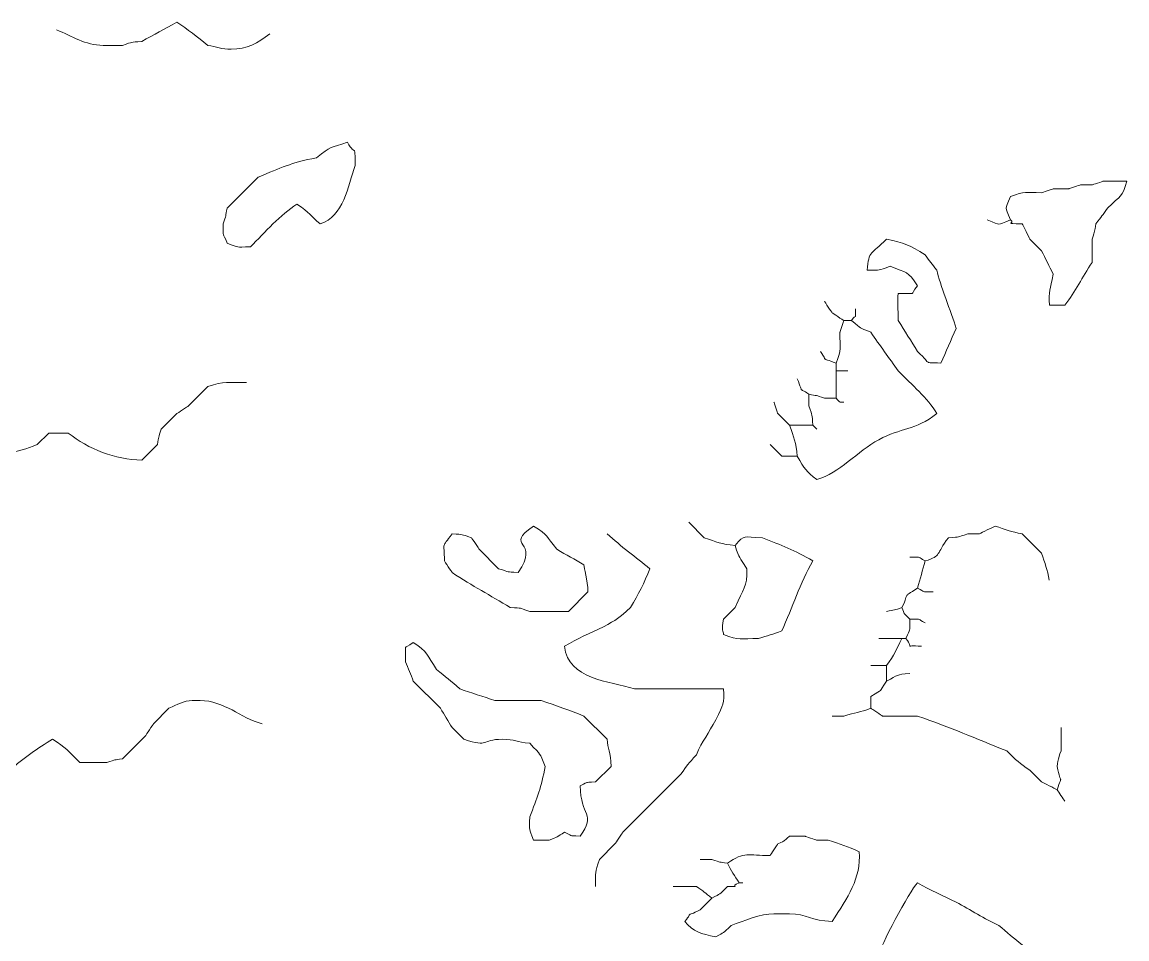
# Model space of a CAD drawing. Header units: centimetres. Extents: x -20.5 to 19.2, y -15.1 to 14.2.
# Drawn here: x -14.817 to -12.404, y -6.712 to -4.708 of the extents above; entities that cross this region are included whole.
import ezdxf

# ---------------------------------------------------------------- set-up
doc = ezdxf.new("R2010")
doc.units = ezdxf.units.CM
doc.header["$MEASUREMENT"] = 0
doc.layers.add('layer 1', color=7, linetype='Continuous')

msp = doc.modelspace()

# ---------------------------------------------------------------- linework, layer by layer
at = {"layer": 'layer 1', "color": 225, "lineweight": 0}
for points, knots in [([(-14.74171, -4.72541), (-14.70803, -4.73891), (-14.67859, -4.75929), (-14.64005, -4.75928), (-14.64005, -4.75928), (-14.64005, -4.75928), (-14.62312, -4.75929), (-14.62312, -4.75929), (-14.62312, -4.75929), (-14.62312, -4.75929), (-14.59771, -4.75929), (-14.59771, -4.75929), (-14.59771, -4.75929), (-14.57283, -4.75105), (-14.58212, -4.75286), (-14.55534, -4.75082), (-14.55534, -4.75082), (-14.52909, -4.73509), (-14.50538, -4.72419), (-14.47913, -4.70846), (-14.47913, -4.70846), (-14.45554, -4.7244), (-14.43406, -4.74087), (-14.41135, -4.75928), (-14.41135, -4.75928), (-14.39258, -4.76283), (-14.38085, -4.76775), (-14.36053, -4.76776), (-14.36053, -4.76776), (-14.32465, -4.76775), (-14.30299, -4.75532), (-14.27582, -4.73387)], [0, 0, 0, 0, 0.1111111, 0.1111111, 0.1111111, 0.1111111, 0.2222222, 0.2222222, 0.2222222, 0.2222222, 0.3333333, 0.3333333, 0.3333333, 0.3333333, 0.4444444, 0.4444444, 0.4444444, 0.4444444, 0.5555556, 0.5555556, 0.5555556, 0.5555556, 0.6666667, 0.6666667, 0.6666667, 0.6666667, 0.7777778, 0.7777778, 0.7777778, 0.7777778, 1, 1, 1, 1]), ([(-14.10643, -4.97105), (-14.14403, -4.98352), (-14.14099, -4.97869), (-14.17419, -5.00493), (-14.17419, -5.00493), (-14.23089, -5.01563), (-14.25062, -5.02697), (-14.30124, -5.04727), (-14.30124, -5.04727), (-14.30124, -5.04727), (-14.36901, -5.11503), (-14.36901, -5.11503), (-14.36901, -5.11503), (-14.37282, -5.13324), (-14.37108, -5.12961), (-14.37748, -5.14891), (-14.37748, -5.14891), (-14.37748, -5.18296), (-14.37894, -5.16568), (-14.36901, -5.19126), (-14.36901, -5.19126), (-14.34003, -5.20252), (-14.35301, -5.19973), (-14.31819, -5.19974), (-14.31819, -5.19974), (-14.28602, -5.16757), (-14.25295, -5.12884), (-14.21654, -5.10656), (-14.21654, -5.10656), (-14.18604, -5.12564), (-14.19004, -5.13057), (-14.16573, -5.14891), (-14.16573, -5.14891), (-14.11476, -5.13394), (-14.10513, -5.06709), (-14.08948, -5.02185), (-14.08948, -5.02185), (-14.09062, -4.96923), (-14.08691, -5.00499), (-14.10643, -4.97105)], [0, 0, 0, 0, 0.0909091, 0.0909091, 0.0909091, 0.0909091, 0.1818182, 0.1818182, 0.1818182, 0.1818182, 0.2727273, 0.2727273, 0.2727273, 0.2727273, 0.3636364, 0.3636364, 0.3636364, 0.3636364, 0.4545455, 0.4545455, 0.4545455, 0.4545455, 0.5454545, 0.5454545, 0.5454545, 0.5454545, 0.6363636, 0.6363636, 0.6363636, 0.6363636, 0.7272727, 0.7272727, 0.7272727, 0.7272727, 0.8181818, 0.8181818, 0.8181818, 0.8181818, 1, 1, 1, 1]), ([(-12.65798, -5.14046), (-12.67092, -5.10711), (-12.67092, -5.12299), (-12.65799, -5.08964), (-12.65799, -5.08964), (-12.62555, -5.07706), (-12.62689, -5.08117), (-12.59023, -5.08118), (-12.59023, -5.08118), (-12.58972, -5.08098), (-12.56621, -5.07321), (-12.56481, -5.0727), (-12.56481, -5.0727), (-12.56481, -5.0727), (-12.53092, -5.07271), (-12.53092, -5.07271), (-12.53092, -5.07271), (-12.53042, -5.07251), (-12.50693, -5.06474), (-12.5055, -5.06424), (-12.5055, -5.06424), (-12.5055, -5.06424), (-12.48011, -5.06423), (-12.48011, -5.06423), (-12.48011, -5.06423), (-12.4796, -5.06402), (-12.45613, -5.05629), (-12.4547, -5.05577), (-12.4547, -5.05577), (-12.4547, -5.05577), (-12.40436, -5.05576), (-12.40389, -5.05576), (-12.40389, -5.05576), (-12.41463, -5.09311), (-12.41647, -5.0853), (-12.44622, -5.11505), (-12.44622, -5.11505), (-12.45659, -5.13054), (-12.4596, -5.1337), (-12.47164, -5.14892), (-12.47164, -5.14892), (-12.47538, -5.16828), (-12.47262, -5.162), (-12.48011, -5.18281), (-12.48011, -5.18281), (-12.48011, -5.18281), (-12.48012, -5.23362), (-12.48012, -5.23362), (-12.48012, -5.23362), (-12.5013, -5.26603), (-12.51592, -5.29705), (-12.53941, -5.3268), (-12.53941, -5.3268), (-12.53941, -5.3268), (-12.57328, -5.32681), (-12.57328, -5.32681), (-12.57328, -5.32681), (-12.57534, -5.29466), (-12.57155, -5.29477), (-12.56482, -5.25904), (-12.56482, -5.25904), (-12.57343, -5.24225), (-12.58194, -5.22523), (-12.59023, -5.20823), (-12.59023, -5.20823), (-12.59023, -5.20823), (-12.61563, -5.18281), (-12.61563, -5.18281), (-12.61563, -5.18281), (-12.61822, -5.17737), (-12.63034, -5.15411), (-12.63257, -5.14892), (-12.63257, -5.14892), (-12.6758, -5.14892), (-12.64661, -5.14904), (-12.65798, -5.14046), (-12.65798, -5.14046), (-12.69133, -5.15341), (-12.67543, -5.1534), (-12.7088, -5.14045)], [0, 0, 0, 0, 0.047619, 0.047619, 0.047619, 0.047619, 0.0952381, 0.0952381, 0.0952381, 0.0952381, 0.1428571, 0.1428571, 0.1428571, 0.1428571, 0.1904762, 0.1904762, 0.1904762, 0.1904762, 0.2380952, 0.2380952, 0.2380952, 0.2380952, 0.2857143, 0.2857143, 0.2857143, 0.2857143, 0.3333333, 0.3333333, 0.3333333, 0.3333333, 0.3809524, 0.3809524, 0.3809524, 0.3809524, 0.4285714, 0.4285714, 0.4285714, 0.4285714, 0.4761905, 0.4761905, 0.4761905, 0.4761905, 0.5238095, 0.5238095, 0.5238095, 0.5238095, 0.5714286, 0.5714286, 0.5714286, 0.5714286, 0.6190476, 0.6190476, 0.6190476, 0.6190476, 0.6666667, 0.6666667, 0.6666667, 0.6666667, 0.7142857, 0.7142857, 0.7142857, 0.7142857, 0.7619048, 0.7619048, 0.7619048, 0.7619048, 0.8095238, 0.8095238, 0.8095238, 0.8095238, 0.8571429, 0.8571429, 0.8571429, 0.8571429, 0.9047619, 0.9047619, 0.9047619, 0.9047619, 1, 1, 1, 1]), ([(-12.81895, -5.25058), (-12.83098, -5.23535), (-12.83401, -5.23217), (-12.84437, -5.21669), (-12.84437, -5.21669), (-12.87824, -5.1964), (-12.88955, -5.19029), (-12.92905, -5.18282), (-12.92905, -5.18282), (-12.96284, -5.21659), (-12.9671, -5.20679), (-12.97142, -5.25059), (-12.97142, -5.25059), (-12.9381, -5.24989), (-12.9505, -5.25182), (-12.9206, -5.24211), (-12.9206, -5.24211), (-12.88367, -5.25692), (-12.88315, -5.25152), (-12.8613, -5.28446), (-12.8613, -5.28446), (-12.88149, -5.30797), (-12.85713, -5.30038), (-12.90365, -5.30141), (-12.90365, -5.30141), (-12.90473, -5.31836), (-12.90365, -5.33542), (-12.90365, -5.36071), (-12.90365, -5.36071), (-12.88832, -5.38414), (-12.87546, -5.4048), (-12.86131, -5.42846), (-12.86131, -5.42846), (-12.82506, -5.46113), (-12.85317, -5.44967), (-12.81048, -5.45388), (-12.81048, -5.45388), (-12.7986, -5.4283), (-12.78849, -5.40321), (-12.7766, -5.37764), (-12.7766, -5.37764), (-12.78778, -5.3432), (-12.81282, -5.27978), (-12.81895, -5.25058)], [0, 0, 0, 0, 0.0833333, 0.0833333, 0.0833333, 0.0833333, 0.1666667, 0.1666667, 0.1666667, 0.1666667, 0.25, 0.25, 0.25, 0.25, 0.3333333, 0.3333333, 0.3333333, 0.3333333, 0.4166667, 0.4166667, 0.4166667, 0.4166667, 0.5, 0.5, 0.5, 0.5, 0.5833333, 0.5833333, 0.5833333, 0.5833333, 0.6666667, 0.6666667, 0.6666667, 0.6666667, 0.75, 0.75, 0.75, 0.75, 0.8333333, 0.8333333, 0.8333333, 0.8333333, 1, 1, 1, 1]), ([(-13.06456, -5.31834), (-13.06366, -5.31996), (-13.0485, -5.34214), (-13.04763, -5.34375), (-13.04763, -5.34375), (-13.04662, -5.34425), (-13.02366, -5.35976), (-13.02222, -5.36069)], [0, 0, 0, 0, 0.3333333, 0.3333333, 0.3333333, 0.3333333, 1, 1, 1, 1]), ([(-13.01373, -5.4708), (-13.01373, -5.4708), (-13.03914, -5.47081), (-13.03914, -5.47081), (-13.03914, -5.47081), (-13.03914, -5.47081), (-13.03914, -5.45387), (-13.03914, -5.45387), (-13.03914, -5.45387), (-13.02656, -5.42145), (-13.03068, -5.42279), (-13.03067, -5.38611), (-13.03067, -5.38611), (-13.03047, -5.38561), (-13.02272, -5.36211), (-13.02221, -5.36069), (-13.02221, -5.36069), (-13.02221, -5.36069), (-13.00527, -5.36069), (-13.00527, -5.36069), (-13.00527, -5.36069), (-12.99432, -5.34313), (-12.9968, -5.36368), (-12.9968, -5.33528)], [0, 0, 0, 0, 0.1428571, 0.1428571, 0.1428571, 0.1428571, 0.2857143, 0.2857143, 0.2857143, 0.2857143, 0.4285714, 0.4285714, 0.4285714, 0.4285714, 0.5714286, 0.5714286, 0.5714286, 0.5714286, 0.7142857, 0.7142857, 0.7142857, 0.7142857, 1, 1, 1, 1]), ([(-13.00523, -5.36069), (-12.97971, -5.38127), (-12.99243, -5.37397), (-12.96287, -5.38611), (-12.96287, -5.38611), (-12.94385, -5.4152), (-12.923, -5.44205), (-12.90357, -5.4708), (-12.90357, -5.4708), (-12.8727, -5.50167), (-12.8402, -5.52912), (-12.81886, -5.56398), (-12.81886, -5.56398), (-12.86696, -5.60194), (-12.89719, -5.59395), (-12.94593, -5.62089), (-12.94593, -5.62089), (-12.99219, -5.64646), (-13.03159, -5.69364), (-13.08144, -5.70798), (-13.08144, -5.70798), (-13.10497, -5.69023), (-13.1073, -5.6851), (-13.1238, -5.65715), (-13.1238, -5.65715), (-13.1262, -5.62586), (-13.13115, -5.6171), (-13.14073, -5.58939), (-13.14073, -5.58939), (-13.14073, -5.58939), (-13.08992, -5.5894), (-13.08992, -5.5894), (-13.08992, -5.5894), (-13.0921, -5.56151), (-13.08971, -5.57309), (-13.09839, -5.54704), (-13.09839, -5.54704), (-13.09839, -5.54704), (-13.09839, -5.52164), (-13.09839, -5.52164), (-13.09839, -5.52164), (-13.0804, -5.5254), (-13.0844, -5.52295), (-13.06452, -5.5301), (-13.06452, -5.5301), (-13.06452, -5.5301), (-13.0391, -5.53011), (-13.0391, -5.53011)], [0, 0, 0, 0, 0.0769231, 0.0769231, 0.0769231, 0.0769231, 0.1538462, 0.1538462, 0.1538462, 0.1538462, 0.2307692, 0.2307692, 0.2307692, 0.2307692, 0.3076923, 0.3076923, 0.3076923, 0.3076923, 0.3846154, 0.3846154, 0.3846154, 0.3846154, 0.4615385, 0.4615385, 0.4615385, 0.4615385, 0.5384615, 0.5384615, 0.5384615, 0.5384615, 0.6153846, 0.6153846, 0.6153846, 0.6153846, 0.6923077, 0.6923077, 0.6923077, 0.6923077, 0.7692308, 0.7692308, 0.7692308, 0.7692308, 0.8461538, 0.8461538, 0.8461538, 0.8461538, 1, 1, 1, 1]), ([(-13.03914, -5.47081), (-13.03914, -5.47081), (-13.03914, -5.53011), (-13.03914, -5.53011), (-13.03914, -5.53011), (-13.02867, -5.54058), (-13.03467, -5.53858), (-13.02221, -5.53858)], [0, 0, 0, 0, 0.3333333, 0.3333333, 0.3333333, 0.3333333, 1, 1, 1, 1]), ([(-15.06356, -5.47927), (-15.02673, -5.48703), (-15.02559, -5.48963), (-14.99579, -5.51315), (-14.99579, -5.51315), (-14.9875, -5.53096), (-14.98036, -5.54663), (-14.97038, -5.56397), (-14.97038, -5.56397), (-14.96785, -5.59692), (-14.96658, -5.595), (-14.95345, -5.62326), (-14.95345, -5.62326), (-14.95244, -5.62386), (-14.92947, -5.63928), (-14.92803, -5.64022), (-14.92803, -5.64022), (-14.89472, -5.64092), (-14.90712, -5.63899), (-14.87721, -5.64867), (-14.87721, -5.64867), (-14.87721, -5.64867), (-14.85181, -5.64868), (-14.85181, -5.64868), (-14.85181, -5.64868), (-14.82569, -5.64867), (-14.80667, -5.63958), (-14.78403, -5.63174), (-14.78403, -5.63174), (-14.78403, -5.63174), (-14.75862, -5.60634), (-14.75862, -5.60634), (-14.75862, -5.60634), (-14.75862, -5.60634), (-14.71627, -5.60632), (-14.71627, -5.60632), (-14.71627, -5.60632), (-14.67153, -5.64163), (-14.61405, -5.66435), (-14.55534, -5.66563), (-14.55534, -5.66563), (-14.55534, -5.66563), (-14.52146, -5.63175), (-14.52146, -5.63175), (-14.52146, -5.63175), (-14.51764, -5.61356), (-14.51939, -5.61719), (-14.51299, -5.59786), (-14.51299, -5.59786), (-14.51299, -5.59786), (-14.47909, -5.56399), (-14.47909, -5.56399), (-14.47909, -5.56399), (-14.47809, -5.56349), (-14.45514, -5.54797), (-14.4537, -5.54706), (-14.4537, -5.54706), (-14.4537, -5.54706), (-14.41135, -5.5047), (-14.41135, -5.5047), (-14.41135, -5.5047), (-14.37483, -5.49287), (-14.36659, -5.49623), (-14.32664, -5.49623)], [0, 0, 0, 0, 0.0588235, 0.0588235, 0.0588235, 0.0588235, 0.1176471, 0.1176471, 0.1176471, 0.1176471, 0.1764706, 0.1764706, 0.1764706, 0.1764706, 0.2352941, 0.2352941, 0.2352941, 0.2352941, 0.2941176, 0.2941176, 0.2941176, 0.2941176, 0.3529412, 0.3529412, 0.3529412, 0.3529412, 0.4117647, 0.4117647, 0.4117647, 0.4117647, 0.4705882, 0.4705882, 0.4705882, 0.4705882, 0.5294118, 0.5294118, 0.5294118, 0.5294118, 0.5882353, 0.5882353, 0.5882353, 0.5882353, 0.6470588, 0.6470588, 0.6470588, 0.6470588, 0.7058824, 0.7058824, 0.7058824, 0.7058824, 0.7647059, 0.7647059, 0.7647059, 0.7647059, 0.8235294, 0.8235294, 0.8235294, 0.8235294, 0.8823529, 0.8823529, 0.8823529, 0.8823529, 1, 1, 1, 1]), ([(-13.17471, -5.53858), (-13.17432, -5.53929), (-13.16657, -5.56325), (-13.16622, -5.56398), (-13.16622, -5.56398), (-13.16622, -5.56398), (-13.14082, -5.58939), (-13.14082, -5.58939)], [0, 0, 0, 0, 0.3333333, 0.3333333, 0.3333333, 0.3333333, 1, 1, 1, 1]), ([(-13.18311, -5.63175), (-13.18311, -5.63175), (-13.1577, -5.65715), (-13.1577, -5.65715), (-13.1577, -5.65715), (-13.1577, -5.65715), (-13.12383, -5.65715), (-13.12383, -5.65715)], [0, 0, 0, 0, 0.3333333, 0.3333333, 0.3333333, 0.3333333, 1, 1, 1, 1]), ([(-13.58969, -5.89433), (-13.61041, -5.88191), (-13.62826, -5.87285), (-13.64898, -5.86045), (-13.64898, -5.86045), (-13.67403, -5.82955), (-13.66543, -5.83113), (-13.6998, -5.80963), (-13.6998, -5.80963), (-13.76743, -5.85551), (-13.68265, -5.83963), (-13.73369, -5.91127), (-13.73369, -5.91127), (-13.76276, -5.90899), (-13.74894, -5.91157), (-13.77603, -5.90281), (-13.77603, -5.90281), (-13.77603, -5.90281), (-13.81837, -5.86045), (-13.81837, -5.86045), (-13.81837, -5.86045), (-13.81887, -5.85945), (-13.83439, -5.8365), (-13.83532, -5.83505), (-13.83532, -5.83505), (-13.86019, -5.82681), (-13.8509, -5.82864), (-13.87766, -5.82658), (-13.87766, -5.82658), (-13.90163, -5.86023), (-13.8946, -5.84023), (-13.8946, -5.88587), (-13.8946, -5.88587), (-13.8941, -5.88689), (-13.87858, -5.90984), (-13.87766, -5.91129), (-13.87766, -5.91129), (-13.83245, -5.94085), (-13.79495, -5.96097), (-13.75062, -5.98752), (-13.75062, -5.98752), (-13.72153, -5.9898), (-13.73534, -5.98722), (-13.70826, -5.996), (-13.70826, -5.996), (-13.70826, -5.996), (-13.62355, -5.996), (-13.62355, -5.996), (-13.62355, -5.996), (-13.62355, -5.996), (-13.58121, -5.95364), (-13.58121, -5.95364), (-13.58121, -5.95364), (-13.58121, -5.92778), (-13.58966, -5.9009), (-13.58969, -5.89433)], [0, 0, 0, 0, 0.0666667, 0.0666667, 0.0666667, 0.0666667, 0.1333333, 0.1333333, 0.1333333, 0.1333333, 0.2, 0.2, 0.2, 0.2, 0.2666667, 0.2666667, 0.2666667, 0.2666667, 0.3333333, 0.3333333, 0.3333333, 0.3333333, 0.4, 0.4, 0.4, 0.4, 0.4666667, 0.4666667, 0.4666667, 0.4666667, 0.5333333, 0.5333333, 0.5333333, 0.5333333, 0.6, 0.6, 0.6, 0.6, 0.6666667, 0.6666667, 0.6666667, 0.6666667, 0.7333333, 0.7333333, 0.7333333, 0.7333333, 0.8, 0.8, 0.8, 0.8, 0.8666667, 0.8666667, 0.8666667, 0.8666667, 1, 1, 1, 1]), ([(-13.25935, -5.85197), (-13.25011, -5.88412), (-13.25116, -5.8736), (-13.23394, -5.9028), (-13.23394, -5.9028), (-13.23217, -5.94508), (-13.24213, -5.94458), (-13.25935, -5.9875), (-13.25935, -5.9875), (-13.25935, -5.9875), (-13.28476, -6.01292), (-13.28476, -6.01292), (-13.28476, -6.01292), (-13.29001, -6.03792), (-13.28526, -6.03844), (-13.28476, -6.0468), (-13.28476, -6.0468), (-13.25139, -6.05973), (-13.24607, -6.05526), (-13.20852, -6.05526), (-13.20852, -6.05526), (-13.18806, -6.04862), (-13.17763, -6.0465), (-13.1577, -6.03833), (-13.1577, -6.03833), (-13.1343, -5.98798), (-13.11784, -5.9342), (-13.08994, -5.88586), (-13.08994, -5.88586), (-13.12943, -5.8622), (-13.15848, -5.8517), (-13.20006, -5.83504), (-13.20006, -5.83504), (-13.24436, -5.83505), (-13.23671, -5.82562), (-13.25935, -5.85197), (-13.25935, -5.85197), (-13.29063, -5.84957), (-13.29941, -5.84462), (-13.32712, -5.83505), (-13.32712, -5.83505), (-13.32712, -5.83505), (-13.36099, -5.80115), (-13.36099, -5.80115)], [0, 0, 0, 0, 0.0833333, 0.0833333, 0.0833333, 0.0833333, 0.1666667, 0.1666667, 0.1666667, 0.1666667, 0.25, 0.25, 0.25, 0.25, 0.3333333, 0.3333333, 0.3333333, 0.3333333, 0.4166667, 0.4166667, 0.4166667, 0.4166667, 0.5, 0.5, 0.5, 0.5, 0.5833333, 0.5833333, 0.5833333, 0.5833333, 0.6666667, 0.6666667, 0.6666667, 0.6666667, 0.75, 0.75, 0.75, 0.75, 0.8333333, 0.8333333, 0.8333333, 0.8333333, 1, 1, 1, 1]), ([(-12.84436, -6.02139), (-12.86388, -6.01199), (-12.84802, -6.01292), (-12.87823, -6.01291), (-12.87823, -6.01291), (-12.89471, -5.99642), (-12.88881, -6.00435), (-12.89518, -5.98751), (-12.89518, -5.98751), (-12.87687, -5.94993), (-12.89728, -5.96958), (-12.86129, -5.94515), (-12.86129, -5.94515), (-12.85446, -5.92409), (-12.8512, -5.90694), (-12.84436, -5.88586), (-12.84436, -5.88586), (-12.80753, -5.8744), (-12.82228, -5.87147), (-12.79354, -5.83504), (-12.79354, -5.83504), (-12.76445, -5.83275), (-12.77827, -5.83533), (-12.75118, -5.82657), (-12.75118, -5.82657), (-12.75118, -5.82657), (-12.72577, -5.82656), (-12.72577, -5.82656), (-12.72577, -5.82656), (-12.72037, -5.8235), (-12.69776, -5.81272), (-12.69191, -5.80964), (-12.69191, -5.80964), (-12.66964, -5.81733), (-12.65663, -5.82204), (-12.63261, -5.82656), (-12.63261, -5.82656), (-12.63261, -5.82656), (-12.59027, -5.86893), (-12.59027, -5.86893), (-12.59027, -5.86893), (-12.58256, -5.89118), (-12.57787, -5.9042), (-12.57332, -5.92821)], [0, 0, 0, 0, 0.0833333, 0.0833333, 0.0833333, 0.0833333, 0.1666667, 0.1666667, 0.1666667, 0.1666667, 0.25, 0.25, 0.25, 0.25, 0.3333333, 0.3333333, 0.3333333, 0.3333333, 0.4166667, 0.4166667, 0.4166667, 0.4166667, 0.5, 0.5, 0.5, 0.5, 0.5833333, 0.5833333, 0.5833333, 0.5833333, 0.6666667, 0.6666667, 0.6666667, 0.6666667, 0.75, 0.75, 0.75, 0.75, 0.8333333, 0.8333333, 0.8333333, 0.8333333, 1, 1, 1, 1]), ([(-13.53893, -5.82656), (-13.50889, -5.85431), (-13.47701, -5.87746), (-13.44576, -5.9028), (-13.44576, -5.9028), (-13.45817, -5.93376), (-13.47077, -5.95857), (-13.4881, -5.98751), (-13.4881, -5.98751), (-13.51478, -6.01214), (-13.51753, -6.01388), (-13.5474, -6.02986), (-13.5474, -6.02986), (-13.57641, -6.04335), (-13.60422, -6.05551), (-13.6321, -6.07222), (-13.6321, -6.07222), (-13.6249, -6.14529), (-13.53382, -6.14782), (-13.47964, -6.16538), (-13.47964, -6.16538), (-13.47964, -6.16538), (-13.28482, -6.16539), (-13.28482, -6.16539), (-13.28482, -6.16539), (-13.28339, -6.19932), (-13.28502, -6.19707), (-13.30177, -6.23316), (-13.30177, -6.23316), (-13.31705, -6.26172), (-13.33129, -6.27906), (-13.34411, -6.30939), (-13.34411, -6.30939), (-13.36244, -6.3293), (-13.36411, -6.33119), (-13.378, -6.35174), (-13.378, -6.35174), (-13.378, -6.35174), (-13.50505, -6.4788), (-13.50505, -6.4788), (-13.50505, -6.4788), (-13.50555, -6.4798), (-13.52106, -6.50277), (-13.52198, -6.5042), (-13.52198, -6.5042), (-13.52198, -6.5042), (-13.55585, -6.53808), (-13.55585, -6.53808), (-13.55585, -6.53808), (-13.56603, -6.56948), (-13.56433, -6.56233), (-13.56433, -6.59738)], [0, 0, 0, 0, 0.0714286, 0.0714286, 0.0714286, 0.0714286, 0.1428571, 0.1428571, 0.1428571, 0.1428571, 0.2142857, 0.2142857, 0.2142857, 0.2142857, 0.2857143, 0.2857143, 0.2857143, 0.2857143, 0.3571429, 0.3571429, 0.3571429, 0.3571429, 0.4285714, 0.4285714, 0.4285714, 0.4285714, 0.5, 0.5, 0.5, 0.5, 0.5714286, 0.5714286, 0.5714286, 0.5714286, 0.6428571, 0.6428571, 0.6428571, 0.6428571, 0.7142857, 0.7142857, 0.7142857, 0.7142857, 0.7857143, 0.7857143, 0.7857143, 0.7857143, 0.8571429, 0.8571429, 0.8571429, 0.8571429, 1, 1, 1, 1]), ([(-12.929, -6.11455), (-12.91137, -6.09053), (-12.90823, -6.08079), (-12.89514, -6.05526), (-12.89514, -6.05526), (-12.89514, -6.05526), (-12.88667, -6.05526), (-12.88667, -6.05526), (-12.88667, -6.05526), (-12.86574, -6.08053), (-12.89611, -6.06879), (-12.85278, -6.0722)], [0, 0, 0, 0, 0.25, 0.25, 0.25, 0.25, 0.5, 0.5, 0.5, 0.5, 1, 1, 1, 1]), ([(-13.53888, -6.27553), (-13.53888, -6.27553), (-13.58969, -6.22471), (-13.58969, -6.22471), (-13.58969, -6.22471), (-13.62188, -6.2118), (-13.65021, -6.20213), (-13.68289, -6.19083), (-13.68289, -6.19083), (-13.68289, -6.19083), (-13.78453, -6.19082), (-13.78453, -6.19082), (-13.78453, -6.19082), (-13.80987, -6.18206), (-13.83542, -6.17418), (-13.86077, -6.16542), (-13.86077, -6.16542), (-13.88048, -6.14722), (-13.89175, -6.13916), (-13.91159, -6.12308), (-13.91159, -6.12308), (-13.93209, -6.09172), (-13.93174, -6.0841), (-13.9624, -6.06378), (-13.9624, -6.06378), (-13.98591, -6.08398), (-13.97833, -6.05962), (-13.97933, -6.10612), (-13.97933, -6.10612), (-13.97365, -6.12004), (-13.96801, -6.13453), (-13.9624, -6.14848), (-13.9624, -6.14848), (-13.9624, -6.14848), (-13.9031, -6.20778), (-13.9031, -6.20778), (-13.9031, -6.20778), (-13.89443, -6.22247), (-13.88648, -6.23547), (-13.87769, -6.25012), (-13.87769, -6.25012), (-13.87769, -6.25012), (-13.85229, -6.27554), (-13.85229, -6.27554), (-13.85229, -6.27554), (-13.79376, -6.29451), (-13.81721, -6.27554), (-13.76758, -6.27554), (-13.76758, -6.27554), (-13.73893, -6.27553), (-13.73899, -6.28165), (-13.70828, -6.28399), (-13.70828, -6.28399), (-13.681, -6.31356), (-13.68882, -6.30072), (-13.6744, -6.33482), (-13.6744, -6.33482), (-13.68294, -6.38), (-13.6917, -6.40361), (-13.70828, -6.44493), (-13.70828, -6.44493), (-13.70828, -6.47974), (-13.71106, -6.46677), (-13.69981, -6.49575), (-13.69981, -6.49575), (-13.69981, -6.49575), (-13.66592, -6.49576), (-13.66592, -6.49576), (-13.66592, -6.49576), (-13.64757, -6.48915), (-13.64807, -6.48826), (-13.63205, -6.47881), (-13.63205, -6.47881), (-13.60758, -6.48936), (-13.62897, -6.48486), (-13.59818, -6.48727), (-13.59818, -6.48727), (-13.56272, -6.43751), (-13.59673, -6.44353), (-13.59818, -6.37718), (-13.59818, -6.37718), (-13.57371, -6.36662), (-13.59509, -6.37112), (-13.56431, -6.36869), (-13.56431, -6.36869), (-13.56431, -6.36869), (-13.53042, -6.33482), (-13.53042, -6.33482), (-13.53042, -6.33482), (-13.53113, -6.30294), (-13.53889, -6.2961), (-13.53888, -6.27553)], [0, 0, 0, 0, 0.0416667, 0.0416667, 0.0416667, 0.0416667, 0.0833333, 0.0833333, 0.0833333, 0.0833333, 0.125, 0.125, 0.125, 0.125, 0.1666667, 0.1666667, 0.1666667, 0.1666667, 0.2083333, 0.2083333, 0.2083333, 0.2083333, 0.25, 0.25, 0.25, 0.25, 0.2916667, 0.2916667, 0.2916667, 0.2916667, 0.3333333, 0.3333333, 0.3333333, 0.3333333, 0.375, 0.375, 0.375, 0.375, 0.4166667, 0.4166667, 0.4166667, 0.4166667, 0.4583333, 0.4583333, 0.4583333, 0.4583333, 0.5, 0.5, 0.5, 0.5, 0.5416667, 0.5416667, 0.5416667, 0.5416667, 0.5833333, 0.5833333, 0.5833333, 0.5833333, 0.625, 0.625, 0.625, 0.625, 0.6666667, 0.6666667, 0.6666667, 0.6666667, 0.7083333, 0.7083333, 0.7083333, 0.7083333, 0.75, 0.75, 0.75, 0.75, 0.7916667, 0.7916667, 0.7916667, 0.7916667, 0.8333333, 0.8333333, 0.8333333, 0.8333333, 0.875, 0.875, 0.875, 0.875, 0.9166667, 0.9166667, 0.9166667, 0.9166667, 1, 1, 1, 1]), ([(-12.96292, -6.11455), (-12.96292, -6.11455), (-12.92902, -6.11454), (-12.92902, -6.11454), (-12.92902, -6.11454), (-12.92902, -6.11454), (-12.92904, -6.14842), (-12.92904, -6.14842), (-12.92904, -6.14842), (-12.94776, -6.17702), (-12.9338, -6.16284), (-12.96292, -6.18231), (-12.96292, -6.18231), (-12.96292, -6.18231), (-12.96292, -6.20771), (-12.96292, -6.20771), (-12.96292, -6.20771), (-12.9613, -6.20861), (-12.93912, -6.22377), (-12.93752, -6.22465), (-12.93752, -6.22465), (-12.93752, -6.22465), (-12.86128, -6.22465), (-12.86128, -6.22465), (-12.86128, -6.22465), (-12.78537, -6.25092), (-12.73849, -6.272), (-12.66645, -6.30089), (-12.66645, -6.30089), (-12.64416, -6.32268), (-12.63944, -6.32715), (-12.61563, -6.34323), (-12.61563, -6.34323), (-12.61563, -6.34323), (-12.59023, -6.36864), (-12.59023, -6.36864), (-12.59023, -6.36864), (-12.58503, -6.37088), (-12.56176, -6.38299), (-12.55634, -6.38559)], [0, 0, 0, 0, 0.0909091, 0.0909091, 0.0909091, 0.0909091, 0.1818182, 0.1818182, 0.1818182, 0.1818182, 0.2727273, 0.2727273, 0.2727273, 0.2727273, 0.3636364, 0.3636364, 0.3636364, 0.3636364, 0.4545455, 0.4545455, 0.4545455, 0.4545455, 0.5454545, 0.5454545, 0.5454545, 0.5454545, 0.6363636, 0.6363636, 0.6363636, 0.6363636, 0.7272727, 0.7272727, 0.7272727, 0.7272727, 0.8181818, 0.8181818, 0.8181818, 0.8181818, 1, 1, 1, 1]), ([(-15.16521, -6.52964), (-15.16521, -6.52964), (-15.1398, -6.52963), (-15.1398, -6.52963), (-15.1398, -6.52963), (-15.116, -6.51355), (-15.11125, -6.50908), (-15.08898, -6.48729), (-15.08898, -6.48729), (-15.07518, -6.46664), (-15.07341, -6.46477), (-15.05511, -6.44493), (-15.05511, -6.44493), (-15.04185, -6.41192), (-15.01707, -6.33615), (-14.99581, -6.31788), (-14.99581, -6.31788), (-14.96726, -6.33534), (-14.96137, -6.34385), (-14.93651, -6.3687), (-14.93651, -6.3687), (-14.93651, -6.3687), (-14.90263, -6.36869), (-14.90263, -6.36869), (-14.90263, -6.36869), (-14.88193, -6.36039), (-14.86402, -6.35159), (-14.84333, -6.3433), (-14.84333, -6.3433), (-14.81386, -6.31606), (-14.78287, -6.29483), (-14.75016, -6.27552), (-14.75016, -6.27552), (-14.72162, -6.29298), (-14.71572, -6.30148), (-14.69086, -6.32635), (-14.69086, -6.32635), (-14.69086, -6.32635), (-14.63156, -6.32635), (-14.63156, -6.32635), (-14.63156, -6.32635), (-14.61074, -6.31886), (-14.61706, -6.32162), (-14.59769, -6.31787), (-14.59769, -6.31787), (-14.59769, -6.31787), (-14.54687, -6.26705), (-14.54687, -6.26705), (-14.54687, -6.26705), (-14.54637, -6.26603), (-14.53085, -6.24308), (-14.52992, -6.24163), (-14.52992, -6.24163), (-14.52992, -6.24163), (-14.49605, -6.20776), (-14.49605, -6.20776), (-14.49605, -6.20776), (-14.47741, -6.20029), (-14.46492, -6.19082), (-14.44522, -6.19081), (-14.44522, -6.19081), (-14.44522, -6.19081), (-14.42829, -6.19081), (-14.42829, -6.19081), (-14.42829, -6.19081), (-14.37485, -6.19081), (-14.34059, -6.22893), (-14.29276, -6.24163)], [0, 0, 0, 0, 0.0555556, 0.0555556, 0.0555556, 0.0555556, 0.1111111, 0.1111111, 0.1111111, 0.1111111, 0.1666667, 0.1666667, 0.1666667, 0.1666667, 0.2222222, 0.2222222, 0.2222222, 0.2222222, 0.2777778, 0.2777778, 0.2777778, 0.2777778, 0.3333333, 0.3333333, 0.3333333, 0.3333333, 0.3888889, 0.3888889, 0.3888889, 0.3888889, 0.4444444, 0.4444444, 0.4444444, 0.4444444, 0.5, 0.5, 0.5, 0.5, 0.5555556, 0.5555556, 0.5555556, 0.5555556, 0.6111111, 0.6111111, 0.6111111, 0.6111111, 0.6666667, 0.6666667, 0.6666667, 0.6666667, 0.7222222, 0.7222222, 0.7222222, 0.7222222, 0.7777778, 0.7777778, 0.7777778, 0.7777778, 0.8333333, 0.8333333, 0.8333333, 0.8333333, 0.8888889, 0.8888889, 0.8888889, 0.8888889, 1, 1, 1, 1]), ([(-13.04765, -6.2247), (-13.04765, -6.2247), (-13.02224, -6.22469), (-13.02224, -6.22469), (-13.02224, -6.22469), (-12.99688, -6.21646), (-12.98768, -6.21736), (-12.96294, -6.20776)], [0, 0, 0, 0, 0.3333333, 0.3333333, 0.3333333, 0.3333333, 1, 1, 1, 1]), ([(-12.54783, -6.25012), (-12.54783, -6.25012), (-12.54783, -6.30094), (-12.54783, -6.30094), (-12.54783, -6.30094), (-12.55532, -6.32175), (-12.55256, -6.31545), (-12.5563, -6.33481), (-12.5563, -6.33481), (-12.54778, -6.37989), (-12.54421, -6.3468), (-12.5563, -6.38563), (-12.5563, -6.38563), (-12.55292, -6.39107), (-12.54276, -6.40557), (-12.53937, -6.41104)], [0, 0, 0, 0, 0.2, 0.2, 0.2, 0.2, 0.4, 0.4, 0.4, 0.4, 0.6, 0.6, 0.6, 0.6, 1, 1, 1, 1]), ([(-13.25094, -6.58887), (-13.26121, -6.5735), (-13.26794, -6.56253), (-13.27635, -6.54651), (-13.27635, -6.54651), (-13.23901, -6.51992), (-13.23125, -6.52958), (-13.18316, -6.52959), (-13.18316, -6.52959), (-13.18266, -6.52858), (-13.16715, -6.50561), (-13.16622, -6.50418), (-13.16622, -6.50418), (-13.14549, -6.49473), (-13.15799, -6.50081), (-13.14083, -6.48722), (-13.14083, -6.48722), (-13.14083, -6.48722), (-13.10695, -6.48723), (-13.10695, -6.48723), (-13.10695, -6.48723), (-13.10645, -6.48743), (-13.08296, -6.49518), (-13.08153, -6.4957), (-13.08153, -6.4957), (-13.08153, -6.4957), (-13.05612, -6.49569), (-13.05612, -6.49569), (-13.05612, -6.49569), (-13.03073, -6.50449), (-13.01308, -6.50961), (-12.98836, -6.5211), (-12.98836, -6.5211), (-12.98461, -6.57973), (-13.01304, -6.62065), (-13.04766, -6.67357), (-13.04766, -6.67357), (-13.09404, -6.67256), (-13.1024, -6.65664), (-13.14083, -6.65663), (-13.14083, -6.65663), (-13.14083, -6.65663), (-13.17471, -6.65664), (-13.17471, -6.65664), (-13.17471, -6.65664), (-13.20326, -6.65664), (-13.24132, -6.67285), (-13.26788, -6.68204), (-13.26788, -6.68204), (-13.28774, -6.7019), (-13.28218, -6.69563), (-13.30177, -6.70746), (-13.30177, -6.70746), (-13.33458, -6.70052), (-13.35073, -6.69614), (-13.36953, -6.67357), (-13.36953, -6.67357), (-13.3482, -6.64783), (-13.3728, -6.66664), (-13.33565, -6.64817), (-13.33565, -6.64817), (-13.33565, -6.64817), (-13.31024, -6.62276), (-13.31024, -6.62276), (-13.31024, -6.62276), (-13.28969, -6.61105), (-13.29612, -6.61711), (-13.27637, -6.59734), (-13.27637, -6.59734), (-13.2426, -6.59735), (-13.27392, -6.59877), (-13.25096, -6.58888), (-13.25096, -6.58888), (-13.25096, -6.58888), (-13.24248, -6.58888), (-13.24248, -6.58888)], [0, 0, 0, 0, 0.05, 0.05, 0.05, 0.05, 0.1, 0.1, 0.1, 0.1, 0.15, 0.15, 0.15, 0.15, 0.2, 0.2, 0.2, 0.2, 0.25, 0.25, 0.25, 0.25, 0.3, 0.3, 0.3, 0.3, 0.35, 0.35, 0.35, 0.35, 0.4, 0.4, 0.4, 0.4, 0.45, 0.45, 0.45, 0.45, 0.5, 0.5, 0.5, 0.5, 0.55, 0.55, 0.55, 0.55, 0.6, 0.6, 0.6, 0.6, 0.65, 0.65, 0.65, 0.65, 0.7, 0.7, 0.7, 0.7, 0.75, 0.75, 0.75, 0.75, 0.8, 0.8, 0.8, 0.8, 0.85, 0.85, 0.85, 0.85, 0.9, 0.9, 0.9, 0.9, 1, 1, 1, 1]), ([(-13.33558, -6.53805), (-13.33558, -6.53805), (-13.31018, -6.53804), (-13.31018, -6.53804), (-13.31018, -6.53804), (-13.28936, -6.54553), (-13.29566, -6.54277), (-13.2763, -6.54651)], [0, 0, 0, 0, 0.3333333, 0.3333333, 0.3333333, 0.3333333, 1, 1, 1, 1]), ([(-13.39491, -6.59737), (-13.39491, -6.59737), (-13.34409, -6.59737), (-13.34409, -6.59737), (-13.34409, -6.59737), (-13.32806, -6.60763), (-13.32555, -6.6104), (-13.31021, -6.62278)], [0, 0, 0, 0, 0.3333333, 0.3333333, 0.3333333, 0.3333333, 1, 1, 1, 1]), ([(-12.51401, -6.86839), (-12.52673, -6.84715), (-12.53029, -6.84031), (-12.53942, -6.81757), (-12.53942, -6.81757), (-12.56122, -6.7953), (-12.56568, -6.79056), (-12.58176, -6.76675), (-12.58176, -6.76675), (-12.61522, -6.73587), (-12.64996, -6.71293), (-12.68342, -6.68205), (-12.68342, -6.68205), (-12.71566, -6.6684), (-12.74525, -6.64799), (-12.77658, -6.63123), (-12.77658, -6.63123), (-12.80559, -6.61774), (-12.8334, -6.60557), (-12.86129, -6.58888), (-12.86129, -6.58888), (-12.87769, -6.60706), (-12.946, -6.73137), (-12.946, -6.74981), (-12.946, -6.74981), (-12.946, -6.74981), (-12.946, -6.77522), (-12.946, -6.77522), (-12.946, -6.77522), (-12.93746, -6.80154), (-12.9376, -6.81668), (-12.92904, -6.84299), (-12.92904, -6.84299), (-12.92904, -6.84299), (-12.92904, -6.88534), (-12.92904, -6.88534), (-12.92904, -6.88534), (-12.87142, -6.93729), (-12.78732, -6.93887), (-12.7173, -6.96158), (-12.7173, -6.96158), (-12.7173, -6.96158), (-12.66648, -6.96159), (-12.66648, -6.96159), (-12.66648, -6.96159), (-12.66598, -6.96179), (-12.64248, -6.96953), (-12.64107, -6.97005), (-12.64107, -6.97005), (-12.64107, -6.97005), (-12.60719, -6.97004), (-12.60719, -6.97004), (-12.60719, -6.97004), (-12.60669, -6.96984), (-12.5832, -6.96209), (-12.58178, -6.96159), (-12.58178, -6.96159), (-12.58178, -6.96159), (-12.5479, -6.96158), (-12.5479, -6.96158), (-12.5479, -6.96158), (-12.5479, -6.96158), (-12.51403, -6.92771), (-12.51403, -6.92771), (-12.51403, -6.92771), (-12.51403, -6.92771), (-12.51403, -6.86841), (-12.51401, -6.86839)], [0, 0, 0, 0, 0.0555556, 0.0555556, 0.0555556, 0.0555556, 0.1111111, 0.1111111, 0.1111111, 0.1111111, 0.1666667, 0.1666667, 0.1666667, 0.1666667, 0.2222222, 0.2222222, 0.2222222, 0.2222222, 0.2777778, 0.2777778, 0.2777778, 0.2777778, 0.3333333, 0.3333333, 0.3333333, 0.3333333, 0.3888889, 0.3888889, 0.3888889, 0.3888889, 0.4444444, 0.4444444, 0.4444444, 0.4444444, 0.5, 0.5, 0.5, 0.5, 0.5555556, 0.5555556, 0.5555556, 0.5555556, 0.6111111, 0.6111111, 0.6111111, 0.6111111, 0.6666667, 0.6666667, 0.6666667, 0.6666667, 0.7222222, 0.7222222, 0.7222222, 0.7222222, 0.7777778, 0.7777778, 0.7777778, 0.7777778, 0.8333333, 0.8333333, 0.8333333, 0.8333333, 0.8888889, 0.8888889, 0.8888889, 0.8888889, 1, 1, 1, 1])]:
    msp.add_open_spline(points, degree=3, knots=knots, dxfattribs=at)
for points in [[(-13.07307, -5.42845), (-13.05471, -5.45301), (-13.07628, -5.43867), (-13.03918, -5.45387)], [(-13.12388, -5.48775), (-13.10867, -5.52485), (-13.12308, -5.50327), (-13.09847, -5.52163)], [(-13.08146, -5.59785), (-13.08146, -5.59785), (-13.08994, -5.5894), (-13.08994, -5.5894)], [(-12.87817, -5.87738), (-12.84796, -5.87739), (-12.86383, -5.87648), (-12.8443, -5.88586)], [(-12.86127, -5.94515), (-12.84174, -5.95454), (-12.85761, -5.95362), (-12.82739, -5.95363)], [(-12.929, -5.99597), (-12.91156, -5.99325), (-12.91171, -5.99352), (-12.89515, -5.98751)], [(-12.88668, -6.05527), (-12.87651, -6.02963), (-12.87821, -6.04674), (-12.87821, -6.01292)], [(-12.946, -6.05526), (-12.946, -6.05526), (-12.89518, -6.05527), (-12.89518, -6.05527)], [(-12.929, -6.14848), (-12.90238, -6.13482), (-12.90885, -6.13456), (-12.87817, -6.13154)]]:
    msp.add_open_spline(points, degree=3, dxfattribs=at)

doc.saveas('drawing.dxf')
